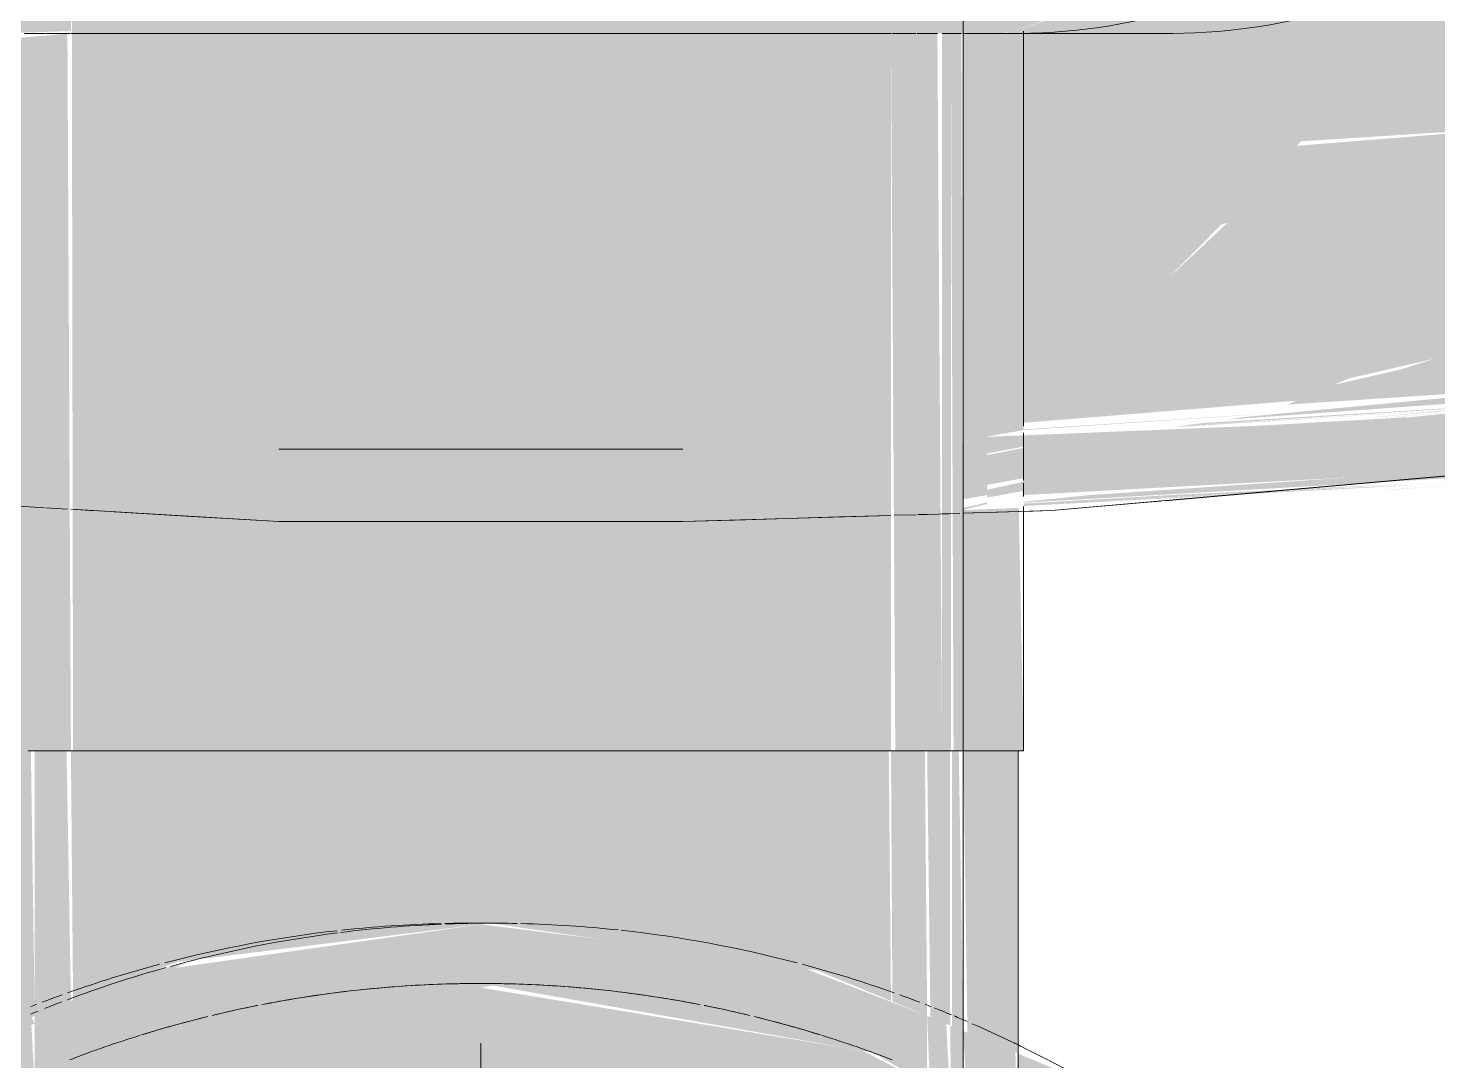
# Model space of a CAD drawing. Header units: millimetres. Extents: x -11450 to 1579, y -1115 to 3078.
# Drawn here: x -3997.5 to -3880.7, y 395.5 to 481.2 of the extents above; entities that cross this region are included whole.
import ezdxf

# ---------------------------------------------------------------- set-up
doc = ezdxf.new("R2010")
doc.units = ezdxf.units.MM
for name, color, linetype, lineweight in [('G-XREF-____-OTLN', 8, 'Continuous', 9), ('M-EQPM-____-OTLN', 50, 'Continuous', 9), ('P-PIPE-____-CNTR', 3, 'Continuous', 9), ('P-PIPE-____-OTLN', 3, 'Continuous', 9)]:
    doc.layers.add(name, color=color, linetype=linetype, lineweight=lineweight)

# ---------------------------------------------------------------- blocks, each defined once
blk = doc.blocks.new('Filter column D940 26_01_26 - ASY SLM 1600 Filter column D940_iam-1452039-Разрез 11')
at = {"layer": 'G-XREF-____-OTLN'}
for p, q in [((-3920, 480.72), (-3920, 482.42)), ((-3997.85, 480.72), (-3997, 480.72)), ((-3997, 480.72), (-3996.37, 480.72)), ((-3996.12, 480.72), (-3994.08, 480.72)), ((-3994, 480.72), (-3988.95, 480.72)), ((-3988.6, 480.72), (-3985.76, 480.72)), ((-3985.64, 480.72), (-3975.51, 480.72)), ((-3975.14, 480.72), (-3949.71, 480.72)), ((-3949.48, 480.72), (-3935.95, 480.72)), ((-3935.95, 480.72), (-3926, 480.72)), ((-3925.92, 480.72), (-3924.29, 480.72)), ((-3923.63, 480.72), (-3923, 480.72)), ((-3923, 480.72), (-3922.58, 480.72)), ((-3921.76, 480.72), (-3921.03, 480.72)), ((-3920, 464.86), (-3920, 480.72)), ((-3919.7, 480.72), (-3918.01, 480.72)), ((-3918, 480.72), (-3916.4, 480.72)), ((-3916.19, 480.72), (-3915, 480.72)), ((-3915, 452.29), (-3915, 480.92)), ((-3915, 480.72), (-3904.96, 480.72)), ((-3904.96, 480.72), (-3903.6, 480.72)), ((-3920, 449.45), (-3920, 464.63)), ((-3915, 451.46), (-3915, 452.24)), ((-3915, 449.65), (-3915, 451.28)), ((-3920, 448.11), (-3920, 448.98)), ((-3915, 448.45), (-3915, 449.45)), ((-3920, 443.34), (-3920, 447.23)), ((-3915, 443.66), (-3915, 447.43)), ((-3976.75, 446.26), (-3976.64, 446.26)), ((-3976.63, 446.26), (-3976.43, 446.26)), ((-3976.63, 446.26), (-3976.43, 446.26)), ((-3976.42, 446.26), (-3969.88, 446.26)), ((-3976.42, 446.26), (-3971.84, 446.26)), ((-3971.84, 446.26), (-3969.88, 446.26)), ((-3969.76, 446.26), (-3969.31, 446.26)), ((-3969.76, 446.26), (-3969.31, 446.26)), ((-3969.18, 446.26), (-3964.3, 446.26)), ((-3969.18, 446.26), (-3964.3, 446.26)), ((-3963.95, 446.26), (-3960.13, 446.26)), ((-3963.95, 446.26), (-3960.13, 446.26)), ((-3960, 446.26), (-3958.01, 446.26)), ((-3960, 446.26), (-3958.01, 446.26)), ((-3957.98, 446.26), (-3950.82, 446.26)), ((-3957.98, 446.26), (-3950.82, 446.26)), ((-3950.69, 446.26), (-3949.44, 446.26)), ((-3950.69, 446.26), (-3949.44, 446.26)), ((-3949.25, 446.26), (-3943.62, 446.26)), ((-3949.25, 446.26), (-3943.62, 446.26)), ((-3943.57, 446.26), (-3943.25, 446.26)), ((-3859.93, 445.8), (-3903.26, 441.99)), ((-3915, 442.46), (-3915, 443.46)), ((-3920, 442.12), (-3920, 442.98)), ((-3903.63, 441.96), (-3904.71, 441.87)), ((-3997, 441.46), (-3998.81, 441.57)), ((-3996.37, 441.42), (-3997, 441.46)), ((-3994.27, 441.3), (-3996.12, 441.41)), ((-3992.42, 441.19), (-3994, 441.28)), ((-3991.83, 441.15), (-3992.42, 441.19)), ((-3990.74, 441.09), (-3991.6, 441.14)), ((-3983.57, 440.66), (-3990.42, 441.07)), ((-3926, 440.77), (-3930.32, 440.64)), ((-3923.91, 440.83), (-3925.73, 440.78)), ((-3922.51, 440.88), (-3923, 440.86)), ((-3921.03, 440.92), (-3921.76, 440.9)), ((-3920, 421.26), (-3920, 441.23)), ((-3918.41, 441), (-3920, 440.95)), ((-3915.4, 441.09), (-3918, 441.01)), ((-3915, 421.26), (-3915, 441.5)), ((-3981.11, 440.52), (-3983.51, 440.66)), ((-3980.19, 440.46), (-3981, 440.51)), ((-3976.75, 440.26), (-3980.09, 440.46)), ((-3976.43, 440.26), (-3976.75, 440.26)), ((-3976.43, 440.26), (-3976.75, 440.26)), ((-3971.84, 440.26), (-3976.42, 440.26)), ((-3969.57, 440.26), (-3976.42, 440.26)), ((-3970.16, 440.26), (-3971.84, 440.26)), ((-3960, 440.26), (-3969.31, 440.26)), ((-3960, 440.26), (-3969.31, 440.26)), ((-3956.06, 440.26), (-3960, 440.26)), ((-3956.06, 440.26), (-3960, 440.26)), ((-3950.69, 440.26), (-3955.7, 440.26)), ((-3950.69, 440.26), (-3955.7, 440.26)), ((-3949.44, 440.26), (-3950.43, 440.26)), ((-3949.44, 440.26), (-3950.43, 440.26)), ((-3948.16, 440.26), (-3949.25, 440.26)), ((-3943.25, 440.26), (-3949.25, 440.26)), ((-3943.25, 440.26), (-3948.16, 440.26)), ((-3939, 440.39), (-3943.25, 440.26)), ((-3930.33, 440.64), (-3938.93, 440.39)), ((-3996.49, 421.26), (-3997.54, 421.26)), ((-3996.49, 421.26), (-3997.54, 421.26)), ((-3997.49, 421.26), (-3997.03, 421.26)), ((-3997.49, 421.26), (-3997.03, 421.26)), ((-3996.96, 421.26), (-3997.4, 421.26)), ((-3996.96, 421.26), (-3997.4, 421.26)), ((-3997.38, 421.26), (-3994.83, 421.26)), ((-3997.38, 421.26), (-3994.83, 421.26)), ((-3996.78, 421.26), (-3995.27, 421.26)), ((-3996.78, 421.26), (-3995.27, 421.26)), ((-3995.22, 421.26), (-3996.7, 421.26)), ((-3995.22, 421.26), (-3996.7, 421.26)), ((-3994.85, 421.26), (-3996.19, 421.26)), ((-3994.85, 421.26), (-3996.19, 421.26)), ((-3994.78, 421.26), (-3991.82, 421.26)), ((-3994.78, 421.26), (-3991.82, 421.26)), ((-3991.81, 421.26), (-3994.74, 421.26)), ((-3991.81, 421.26), (-3994.74, 421.26)), ((-3991.7, 421.26), (-3994.41, 421.26)), ((-3991.7, 421.26), (-3994.41, 421.26)), ((-3993.82, 421.26), (-3991.4, 421.26)), ((-3993.82, 421.26), (-3991.4, 421.26)), ((-3991.51, 421.26), (-3982.5, 421.26)), ((-3991.51, 421.26), (-3982.5, 421.26)), ((-3982.55, 421.26), (-3991.5, 421.26)), ((-3982.55, 421.26), (-3991.5, 421.26)), ((-3982.83, 421.26), (-3991.41, 421.26)), ((-3982.83, 421.26), (-3991.41, 421.26)), ((-3991.14, 421.26), (-3983.09, 421.26)), ((-3991.14, 421.26), (-3983.09, 421.26)), ((-3982.83, 421.26), (-3971.6, 421.26)), ((-3982.83, 421.26), (-3971.6, 421.26)), ((-3971.63, 421.26), (-3982.56, 421.26)), ((-3971.63, 421.26), (-3982.56, 421.26)), ((-3982.3, 421.26), (-3981.13, 421.26)), ((-3982.3, 421.26), (-3960, 421.26)), ((-3981.11, 421.26), (-3982.27, 421.26)), ((-3969.15, 421.26), (-3982.27, 421.26)), ((-3981.13, 421.26), (-3971.65, 421.26)), ((-3971.64, 421.26), (-3981.11, 421.26)), ((-3969.15, 421.26), (-3971.53, 421.26)), ((-3971.53, 421.26), (-3969.15, 421.26)), ((-3969.14, 421.26), (-3971.51, 421.26)), ((-3969.14, 421.26), (-3971.51, 421.26)), ((-3971.49, 421.26), (-3969.13, 421.26)), ((-3971.49, 421.26), (-3969.13, 421.26)), ((-3960, 421.26), (-3969.15, 421.26)), ((-3960, 421.26), (-3969.15, 421.26)), ((-3969.15, 421.26), (-3960, 421.26)), ((-3960, 421.26), (-3969.14, 421.26)), ((-3960, 421.26), (-3969.14, 421.26)), ((-3969.13, 421.26), (-3960, 421.26)), ((-3969.13, 421.26), (-3960, 421.26)), ((-3960, 421.26), (-3950.87, 421.26)), ((-3960, 421.26), (-3950.87, 421.26)), ((-3950.85, 421.26), (-3960, 421.26)), ((-3950.85, 421.26), (-3960, 421.26)), ((-3960, 421.26), (-3950.85, 421.26)), ((-3960, 421.26), (-3949.33, 421.26)), ((-3950.86, 421.26), (-3960, 421.26)), ((-3950.86, 421.26), (-3960, 421.26)), ((-3950.87, 421.26), (-3949.36, 421.26)), ((-3950.87, 421.26), (-3949.36, 421.26)), ((-3949.34, 421.26), (-3950.86, 421.26)), ((-3949.34, 421.26), (-3950.86, 421.26)), ((-3949.33, 421.26), (-3950.85, 421.26)), ((-3949.33, 421.26), (-3950.85, 421.26)), ((-3950.85, 421.26), (-3949.33, 421.26)), ((-3949.15, 421.26), (-3948.51, 421.26)), ((-3949.15, 421.26), (-3948.51, 421.26)), ((-3948.49, 421.26), (-3949.13, 421.26)), ((-3948.49, 421.26), (-3949.13, 421.26)), ((-3948.47, 421.26), (-3949.12, 421.26)), ((-3937.72, 421.26), (-3949.12, 421.26)), ((-3949.11, 421.26), (-3948.47, 421.26)), ((-3949.11, 421.26), (-3937.7, 421.26)), ((-3948.4, 421.26), (-3937.17, 421.26)), ((-3948.4, 421.26), (-3937.17, 421.26)), ((-3939, 421.26), (-3948.37, 421.26)), ((-3937.44, 421.26), (-3948.37, 421.26)), ((-3938.89, 421.26), (-3948.36, 421.26)), ((-3948.35, 421.26), (-3938.87, 421.26)), ((-3937.44, 421.26), (-3939, 421.26)), ((-3937.72, 421.26), (-3938.89, 421.26)), ((-3938.87, 421.26), (-3937.7, 421.26)), ((-3937.5, 421.26), (-3928.49, 421.26)), ((-3937.5, 421.26), (-3928.49, 421.26)), ((-3928.5, 421.26), (-3937.45, 421.26)), ((-3928.5, 421.26), (-3937.45, 421.26)), ((-3928.59, 421.26), (-3937.17, 421.26)), ((-3928.59, 421.26), (-3937.17, 421.26)), ((-3936.91, 421.26), (-3928.86, 421.26)), ((-3936.91, 421.26), (-3928.86, 421.26)), ((-3928.6, 421.26), (-3926.18, 421.26)), ((-3928.6, 421.26), (-3926.18, 421.26)), ((-3925.59, 421.26), (-3928.3, 421.26)), ((-3925.59, 421.26), (-3928.3, 421.26)), ((-3925.26, 421.26), (-3928.19, 421.26)), ((-3925.26, 421.26), (-3928.19, 421.26)), ((-3928.18, 421.26), (-3925.22, 421.26)), ((-3928.18, 421.26), (-3925.22, 421.26)), ((-3925.17, 421.26), (-3922.65, 421.26)), ((-3925.17, 421.26), (-3922.65, 421.26)), ((-3923.63, 421.26), (-3925.15, 421.26)), ((-3923.63, 421.26), (-3925.15, 421.26)), ((-3923.32, 421.26), (-3924.78, 421.26)), ((-3923.32, 421.26), (-3924.78, 421.26)), ((-3924.73, 421.26), (-3923.25, 421.26)), ((-3924.73, 421.26), (-3923.25, 421.26)), ((-3922.46, 421.26), (-3923.51, 421.26)), ((-3922.46, 421.26), (-3923.51, 421.26)), ((-3922.6, 421.26), (-3923.04, 421.26)), ((-3922.6, 421.26), (-3923.04, 421.26)), ((-3922.97, 421.26), (-3922.51, 421.26)), ((-3922.97, 421.26), (-3922.51, 421.26)), ((-3921.66, 421.26), (-3922.35, 421.26)), ((-3921.66, 421.26), (-3922.35, 421.26)), ((-3922.28, 421.26), (-3921.77, 421.26)), ((-3922.28, 421.26), (-3921.77, 421.26)), ((-3922.26, 421.26), (-3921.56, 421.26)), ((-3922.26, 421.26), (-3921.56, 421.26)), ((-3920.54, 421.26), (-3921.92, 421.26)), ((-3920.54, 421.26), (-3921.92, 421.26)), ((-3921.53, 421.26), (-3921.08, 421.26)), ((-3921.53, 421.26), (-3921.08, 421.26)), ((-3920.61, 421.26), (-3919.82, 421.26)), ((-3920.61, 421.26), (-3919.82, 421.26)), ((-3919.55, 421.26), (-3920.29, 421.26)), ((-3919.55, 421.26), (-3920.29, 421.26)), ((-3920, 398.02), (-3920, 421.26)), ((-3919.02, 421.26), (-3919.43, 421.26)), ((-3919.02, 421.26), (-3919.43, 421.26)), ((-3919.18, 421.26), (-3916.99, 421.26)), ((-3919.18, 421.26), (-3916.53, 421.26)), ((-3916.97, 421.26), (-3918.95, 421.26)), ((-3916.97, 421.26), (-3918.95, 421.26)), ((-3918.03, 421.26), (-3918.73, 421.26)), ((-3918.03, 421.26), (-3918.73, 421.26)), ((-3918, 421.26), (-3918.03, 421.26)), ((-3918, 421.26), (-3918.03, 421.26)), ((-3916.99, 421.26), (-3916.53, 421.26)), ((-3916.57, 421.26), (-3916.97, 421.26)), ((-3916.57, 421.26), (-3916.97, 421.26)), ((-3915.45, 421.26), (-3916.56, 421.26)), ((-3915.45, 421.26), (-3916.56, 421.26)), ((-3916.52, 421.26), (-3915.03, 421.26)), ((-3916.52, 421.26), (-3915.03, 421.26)), ((-3915.45, 421.26), (-3915.45, 396.14)), ((-3915.03, 421.26), (-3915, 421.26)), ((-3915.03, 421.26), (-3915, 421.26))]:
    blk.add_line(p, q, dxfattribs=at)
at = {"layer": 'G-XREF-____-OTLN', "flags": 128}
blk.add_lwpolyline([(-3904.71, 441.87), (-3912.69, 441.17), (-3915, 441.1)], dxfattribs=at)
at = {"layer": 'G-XREF-____-OTLN'}
blk.add_ellipse((-3903.6, 487.56), major_axis=(20, 0), ratio=0.34202, start_param=4.712389, end_param=5.463667, dxfattribs=at)
blk = doc.blocks.new('Filter column D940 26_01_26 - Standard-1452046-Разрез 11')
blk.add_blockref('Filter column D940 26_01_26 - ASY SLM 1600 Filter column D940_iam-1452039-Разрез 11', (0, 0))
blk = doc.blocks.new('Сводобный фланец BR00 и Бурт под фланец ST10 _ болты - d 20-225 мм-V10-Разрез 11')
at = {"layer": 'P-PIPE-____-OTLN'}
h = blk.add_hatch(color=8, dxfattribs=at)
h.paths.add_polyline_path([(-3923, 373.87), (-3921.05, 376.14), (-3921.48, 386.35), (-3923, 387.87), (-3922.77, 385.93), (-3921.48, 382.98), (-3921.23, 382.05), (-3921.56, 378.47), (-3922.19, 376.82), (-3923, 375.1)])
h.paths.add_polyline_path([(-3997, 398.63), (-3984.37, 403.65), (-3988.67, 402.71), (-3997, 399.27)])
blk.add_hatch(color=8, dxfattribs=at).paths.add_polyline_path([(-3998.9, 397.84), (-3997, 398.63), (-3997.27, 399.16), (-3998.91, 398.48), (-3998.9, 397.87)])
for start, end in [(91.46, 96.202), (89.556, 91.2767), (96.4001, 104.7372), (105, 109.5725), (109.8576, 110.8715), (111.1474, 111.4384)]:
    blk.add_arc((-3960.77, 306.96), 100, start, end, dxfattribs=at)
blk = doc.blocks.new('Filter column D940 26_01_26 - ASY SLM 1600 Filter column D940_iam-V168-Разрез 11')
at = {"layer": 'G-XREF-____-OTLN'}
h = blk.add_hatch(color=9, dxfattribs=at)
h.paths.add_polyline_path([(-3921.76, 421.26), (-3921.03, 421.26), (-3921.03, 480.72), (-3921.76, 480.72), (-3921.76, 434.53)])
h.paths.add_polyline_path([(-3920, 441.23), (-3918, 441.72), (-3918.01, 441.86), (-3920, 441.38), (-3920, 441.23)])
h.paths.add_polyline_path([(-3920, 442.12), (-3918, 442.46), (-3918, 443.3), (-3918, 443.51), (-3918, 447.32), (-3915, 447.84), (-3915, 453.47), (-3920, 453.47), (-3920, 442.46)])
h.paths.add_polyline_path([(-3921.03, 528.6), (-3921.03, 537.34), (-3937.5, 537.88), (-3937.5, 557.73), (-3921.03, 556.35), (-3921.04, 559.32), (-3937.5, 560.85), (-3937.5, 571.26), (-3960, 571.26), (-3960, 528.6), (-3921.61, 528.6)])
for color, points in [(9, [(-3926, 480.72), (-3916.2, 480.79), (-3896.4, 487.86), (-3896.4, 517.96), (-3916.4, 506.5), (-3916.4, 528.6), (-4016.4, 528.32), (-4016.4, 482.53), (-4000.88, 480.72), (-3994, 480.93), (-3994, 526), (-3926, 526), (-3926, 484.49)]), (254, [(-3918, 421.26), (-3915, 421.26), (-3915.4, 441.39), (-3918, 441.29), (-3918, 440.26)]), (256, [(-3998.91, 398.48), (-3997, 399.27), (-3997.32, 421.26), (-3999.05, 421.26), (-3998.92, 400.31)]), (256, [(-3926, 400.51), (-3926.18, 421.26), (-3994, 421.26), (-3993.82, 400.58), (-3985.12, 403.75), (-3959.23, 406.96), (-3932.06, 403.02), (-3926.18, 400.58)]), (256, [(-3921.09, 398.48), (-3921.11, 421.26), (-3923, 421.26), (-3922.73, 399.16), (-3921.11, 398.48)]), (253, [(-3920, 398.02), (-3920.38, 421.26), (-3920.95, 421.26), (-3920.95, 398.42), (-3920.46, 398.21)]), (256, [(-3915.53, 396.17), (-3915.52, 421.26), (-3920, 421.26), (-3919.66, 397.88), (-3915.6, 396.2)])]:
    blk.add_hatch(color=color, dxfattribs=at).paths.add_polyline_path(points)
h = blk.add_hatch(color=9, dxfattribs=at)
h.paths.add_polyline_path([(-3902.47, 448.1), (-3880.42, 449.45), (-3889.95, 448.89), (-3901.61, 448.23)])
h.paths.add_polyline_path([(-3898.31, 448.7), (-3878.28, 450.14), (-3877.33, 450.77), (-3896.81, 448.92), (-3898.11, 448.73)])
h.paths.add_polyline_path([(-3893.1, 449.96), (-3862.23, 452), (-3843.53, 454.26), (-3841.49, 456.94), (-3833.32, 459.04), (-3833.32, 459.65), (-3839.18, 459.97), (-3838.24, 461.2), (-3843.47, 460.69), (-3844.11, 459.79), (-3870.76, 455.18), (-3866.54, 458.35), (-3883.71, 452.88), (-3889.95, 451.44), (-3893.05, 449.98)])
h.paths.add_polyline_path([(-3875.15, 450.35), (-3868.13, 450.89), (-3868.97, 451.02), (-3872.42, 450.64)])
h.paths.add_polyline_path([(-3860.33, 451.42), (-3833.32, 454.17), (-3833.32, 455.15), (-3858.07, 451.74)])
h.paths.add_polyline_path([(-3910.56, 459.41), (-3903.19, 460.26), (-3898.11, 465.39), (-3906.98, 462.78), (-3910.4, 459.57)])
h.paths.add_polyline_path([(-3827.16, 460.46), (-3808.75, 460.69), (-3806.13, 461.28), (-3785.44, 467.68), (-3759.19, 475.96), (-3797.12, 470.37), (-3826.47, 460.69)])
h.paths.add_polyline_path([(-3788.71, 460.46), (-3786.92, 460.69), (-3788.79, 460.46)])
h.paths.add_polyline_path([(-3785.8, 461.4), (-3726.96, 471.98), (-3691.72, 480.72), (-3706.52, 480.62), (-3715.95, 475.19), (-3755.99, 470.19), (-3756.12, 469.89), (-3760.54, 468.92), (-3773.31, 464.13), (-3780.34, 463.04), (-3785.44, 461.51)])
h.paths.add_polyline_path([(-3866.17, 464.53), (-3863.8, 464.75), (-3862.93, 467.76), (-3870.72, 473.16), (-3892.34, 471.42), (-3897.56, 465.56), (-3865.19, 467.62), (-3865.88, 465.45)])
h.paths.add_polyline_path([(-3863.28, 473.64), (-3859.97, 474.33), (-3850.62, 495.16), (-3860.58, 497.02), (-3883.56, 487.53), (-3878.14, 483.82), (-3854.5, 493.56), (-3862.93, 474.46)])
h.paths.add_polyline_path([(-3756.68, 476.3), (-3751.26, 476.95), (-3746.99, 482.99), (-3712.5, 489.57), (-3704.28, 493.94), (-3693.65, 498.83), (-3748.09, 488.79), (-3750.38, 485.46), (-3753.95, 488.05), (-3776.78, 485.19), (-3785.44, 478.1), (-3752.57, 482.28), (-3756.44, 476.66)])
h.paths.add_polyline_path([(-3819.09, 492.88), (-3819.3, 495.16), (-3819.82, 498.63), (-3844.51, 500.38), (-3850.62, 495.16), (-3819.82, 492.94)])
h.paths.add_polyline_path([(-3817.73, 483.15), (-3817.49, 483.2), (-3817.74, 483.2)])
h.paths.add_polyline_path([(-3819.82, 498.63), (-3818.93, 499.04), (-3818.28, 522.78), (-3819.23, 521.97), (-3819.76, 500.85)])
h.paths.add_polyline_path([(-3701.05, 504.11), (-3660.56, 516.73), (-3675.56, 506.01), (-3652.49, 515.71), (-3642.58, 522.78), (-3635.66, 522.78), (-3622.9, 528.32), (-3644.34, 528.32), (-3698.28, 511.1), (-3699.66, 507.61)])
h.paths.add_polyline_path([(-3819.07, 528.32), (-3884.72, 528.32), (-3883.6, 527.4), (-3883.6, 522.78), (-3825.56, 522.78), (-3819.09, 528.3)])
h.paths.add_polyline_path([(-3819.21, 522.46), (-3818.26, 522.78), (-3693.65, 522.78), (-3692.46, 528.32), (-3819.07, 528.32), (-3819.21, 522.78)])
h = blk.add_hatch(color=9, dxfattribs=at)
h.paths.add_polyline_path([(-3887.5, 448.76), (-3879.86, 449.45), (-3880.42, 449.45), (-3887.1, 448.8)])
h.paths.add_polyline_path([(-3901.61, 448.23), (-3879.44, 449.62), (-3880.46, 449.62), (-3900.1, 448.44)])
h.paths.add_polyline_path([(-3885.05, 448.87), (-3875.29, 449.65), (-3884.02, 448.97)])
h.paths.add_polyline_path([(-3790.77, 460.46), (-3787.63, 460.85), (-3742.75, 468.92), (-3775.43, 463.24), (-3791.12, 460.46)])
h.paths.add_polyline_path([(-3704.27, 480.72), (-3704.48, 480.99), (-3704.88, 481.32), (-3705.72, 480.72), (-3704.28, 480.72)])
h.paths.add_polyline_path([(-3713.08, 489.24), (-3703.58, 490.99), (-3699.66, 493.2), (-3686.42, 498.76), (-3682.83, 500.82), (-3691.89, 499.15), (-3708.24, 491.97), (-3712.86, 489.36)])
h.paths.add_polyline_path([(-3682.12, 500.57), (-3660.56, 509.95), (-3652.49, 515.71), (-3675.56, 506.01), (-3682.83, 500.82)])
h.paths.add_polyline_path([(-3635.66, 522.78), (-3629.27, 522.78), (-3616.99, 528.32), (-3622.9, 527.99), (-3624.68, 527.4), (-3630.63, 524.9)])
h.paths.add_polyline_path([(-3883.6, 522.78), (-3883.6, 527.4), (-3884.72, 528.32), (-3888.45, 528.32), (-3886.74, 522.78), (-3885.64, 522.78)])
h = blk.add_hatch(color=9, dxfattribs=at)
h.paths.add_polyline_path([(-3991.02, 224.13), (-3990.21, 224.13), (-3986.65, 225.48), (-3985.12, 226.7), (-3984.24, 227.57), (-3982.71, 230.94), (-3982.46, 231.88), (-3982.75, 235.32), (-3983.07, 236.49), (-3984.91, 239.2), (-3986.73, 240.67), (-3988.67, 241.56), (-3991.25, 241.91), (-3994, 240.96), (-3994, 225.14), (-3992.49, 224.52), (-3991.22, 224.18)])
h.paths.add_polyline_path([(-3928.98, 224.13), (-3926, 225.14), (-3926, 240.96), (-3927.51, 241.58), (-3929.79, 241.97), (-3933.27, 240.67), (-3935.09, 239.2), (-3935.76, 238.53), (-3937.29, 235.16), (-3937.54, 234.22), (-3937.25, 230.78), (-3936.93, 229.61), (-3934.88, 226.7), (-3933.35, 225.48), (-3931.33, 224.54), (-3929.79, 224.13)])
h.paths.add_polyline_path([(-3949.71, 421.26), (-3926, 421.26), (-3926, 526), (-3994, 526), (-3993.82, 421.26), (-3949.73, 421.26)])
h = blk.add_hatch(color=9, dxfattribs=at)
h.paths.add_polyline_path([(-3918.66, 453.47), (-3915, 453.47), (-3915, 480.92), (-3902.25, 482.72), (-3897.3, 487.25), (-3916.4, 480.72), (-3920, 480.72), (-3920, 453.47)])
h.paths.add_polyline_path([(-3688.43, 481.32), (-3679.41, 483.67), (-3681.84, 483.88), (-3683.61, 483.19)])
h.paths.add_polyline_path([(-3704.86, 481.33), (-3693.23, 485.83), (-3696.6, 486.36), (-3705.59, 486.73), (-3701.31, 491.41), (-3704.28, 490.59), (-3708.21, 488.24), (-3705.94, 482.26), (-3704.88, 481.34)])
h.paths.add_polyline_path([(-3661.5, 482.77), (-3660.9, 482.91), (-3660.91, 486.36), (-3661.5, 486.36), (-3661.5, 483.88)])
h.paths.add_polyline_path([(-3916.4, 506.42), (-3896.4, 517.96), (-3896.62, 522.78), (-3916.4, 522.78), (-3916.4, 506.5)])
h = blk.add_hatch(color=9, dxfattribs=at)
h.paths.add_polyline_path([(-3915, 442.38), (-3915, 442.46), (-3915.42, 442.35)])
h.paths.add_polyline_path([(-3854.03, 446.33), (-3833.32, 449.21), (-3833.32, 449.27), (-3846.51, 447.42)])
h.paths.add_polyline_path([(-3871.18, 450.36), (-3854.06, 452.36), (-3865.88, 451.05), (-3869.55, 450.57)])
h.paths.add_polyline_path([(-3706.34, 480.72), (-3705.03, 481.47), (-3706.52, 482.88), (-3708.21, 488.38), (-3704.28, 490.86), (-3713.88, 488.79), (-3714.64, 488.36), (-3712.5, 482.4), (-3710.56, 480.72), (-3706.52, 480.72)])
h.paths.add_polyline_path([(-3915, 480.72), (-3903.6, 480.72), (-3889.46, 482.72), (-3883.6, 487.56), (-3883.6, 522.78), (-3896.4, 522.78), (-3896.66, 487.34), (-3902.25, 482.72), (-3915, 480.92)])
h.paths.add_polyline_path([(-3689.99, 480.72), (-3689.71, 480.72), (-3688.43, 481.32)])
h.paths.add_polyline_path([(-3686.42, 498.76), (-3682.12, 500.57), (-3682.83, 500.82)])
h.paths.add_polyline_path([(-3691.89, 499.15), (-3682.83, 500.82), (-3675.56, 506.01), (-3691.72, 499.23)])
h.paths.add_polyline_path([(-3661.66, 509.17), (-3629.27, 522.78), (-3635.66, 522.78), (-3652.49, 515.71), (-3660.56, 509.95)])
h = blk.add_hatch(color=9, dxfattribs=at)
h.paths.add_polyline_path([(-3884.84, 442.87), (-3878.38, 443.51), (-3884.1, 442.94)])
h.paths.add_polyline_path([(-3860.68, 445.36), (-3851.03, 446.69), (-3859.2, 445.58)])
h.paths.add_polyline_path([(-3915, 447.84), (-3895.37, 449.17), (-3896.89, 449.09), (-3915, 447.9)])
h.paths.add_polyline_path([(-3756.68, 476.3), (-3808.62, 460.46), (-3796.92, 460.69), (-3771.94, 464.64), (-3757.82, 469.52), (-3755.99, 470.19), (-3755.91, 470.37), (-3715.95, 475.19), (-3706.97, 480.72), (-3710.88, 480.99), (-3713.1, 483.46), (-3714.64, 488.36), (-3713.08, 489.24), (-3746.99, 482.99), (-3751.26, 476.95), (-3755.91, 476.4)])
h.paths.add_polyline_path([(-3915, 448.45), (-3892.41, 450.28), (-3888, 452.14), (-3880.99, 453.75), (-3866.54, 458.01), (-3870.55, 455.18), (-3843.92, 460.06), (-3843.45, 460.71), (-3838.3, 461.12), (-3838.87, 459.72), (-3833.32, 459.97), (-3832.94, 460.46), (-3826.47, 460.69), (-3794.75, 471.06), (-3756.44, 476.66), (-3752.57, 482.28), (-3785.44, 478.1), (-3776.78, 485.19), (-3753.95, 488.05), (-3750.38, 485.46), (-3748.09, 488.79), (-3691.05, 499.51), (-3675.56, 506.01), (-3660.56, 517.04), (-3701.05, 504.11), (-3698.28, 511.1), (-3661.7, 522.78), (-3883.6, 522.78), (-3883.68, 487.5), (-3890.08, 482.63), (-3904.96, 480.72), (-3915, 480.72), (-3915, 452.37), (-3915, 452), (-3915, 449.59), (-3915, 449.45), (-3915, 448.8)])
h.paths.add_polyline_path([(-3879.27, 449.68), (-3869.55, 450.57), (-3833.32, 455.49), (-3833.32, 458.79), (-3841.49, 456.94), (-3843.92, 454.21), (-3872.31, 451.15), (-3877.52, 450.64), (-3878.89, 449.83)])
h.paths.add_polyline_path([(-3897.56, 465.56), (-3892.01, 471.79), (-3870.72, 473.16), (-3862.93, 467.76), (-3863.8, 464.75), (-3866.17, 464.53), (-3865.58, 467.59), (-3888.15, 466.16)])
h.paths.add_polyline_path([(-3910.56, 459.41), (-3906.98, 462.78), (-3898.11, 465.03), (-3903.19, 460.26), (-3910.4, 459.43)])
h.paths.add_polyline_path([(-3797.52, 460.46), (-3789.83, 460.69), (-3785.44, 461.51), (-3780.48, 463.04), (-3796.01, 460.69)])
h.paths.add_polyline_path([(-3863.28, 473.64), (-3854.5, 493.56), (-3878.14, 483.82), (-3883.13, 487.71), (-3860.58, 497.02), (-3850.62, 495.16), (-3859.97, 474.33), (-3862.93, 473.72)])
h.paths.add_polyline_path([(-3667.91, 480.72), (-3665.92, 481.56), (-3665.92, 481.71), (-3661.5, 482.77), (-3661.5, 486.36), (-3663.4, 486.36), (-3675.48, 483.05), (-3679.02, 483.61), (-3689.64, 480.72), (-3669.17, 480.72)])
h.paths.add_polyline_path([(-3819.09, 492.88), (-3850.62, 495.16), (-3844.51, 500.38), (-3819.82, 498.63), (-3819.07, 493.67)])
h.paths.add_polyline_path([(-3819.82, 498.63), (-3819.07, 522.11), (-3818.28, 522.78), (-3819.09, 498.67)])
h.paths.add_polyline_path([(-3652.49, 515.71), (-3636.02, 522.78), (-3642.58, 522.78), (-3647.13, 519.54)])
h = blk.add_hatch(color=9, dxfattribs=at)
h.paths.add_polyline_path([(-3994, 225.14), (-3994, 240.96), (-3996.43, 239.09), (-3997, 238.51), (-3996.65, 227.23), (-3994.8, 225.6)])
h.paths.add_polyline_path([(-3995.45, 421.26), (-3994, 421.26), (-3994.29, 480.72), (-3998.24, 480.38), (-3998.15, 421.26), (-3995.66, 421.26)])
h.paths.add_polyline_path([(-4000, 421.26), (-3998.97, 421.26), (-3999.19, 475.9), (-4000, 476.02), (-4000, 440.26)])
h = blk.add_hatch(color=9, dxfattribs=at)
h.paths.add_polyline_path([(-3926, 225.14), (-3923.88, 226.7), (-3923, 227.59), (-3923.37, 238.89), (-3926, 240.96), (-3926, 225.91)])
h.paths.add_polyline_path([(-3924.55, 421.26), (-3921.76, 421.26), (-3922.15, 480.72), (-3926, 480.72), (-3925.64, 421.26), (-3925.29, 421.26)])
h.paths.add_polyline_path([(-3920, 421.26), (-3920.16, 480.72), (-3921.03, 480.72), (-3920.81, 421.26), (-3920.38, 421.26)])
h = blk.add_hatch(color=9, dxfattribs=at)
h.paths.add_polyline_path([(-3915, 441.6), (-3882.65, 443.41), (-3902.72, 442.46), (-3915, 441.75)])
h.paths.add_polyline_path([(-3887.26, 442.76), (-3878.51, 443.51), (-3886.86, 442.8)])
h.paths.add_polyline_path([(-3884.75, 442.87), (-3875.29, 443.62), (-3884.1, 442.94)])
h.paths.add_polyline_path([(-3871.03, 444.35), (-3854.03, 446.33), (-3865.7, 445.05), (-3868.85, 444.64)])
h.paths.add_polyline_path([(-3755.24, 460.46), (-3754.73, 460.46), (-3743.31, 462.59)])
h.paths.add_polyline_path([(-3756.72, 460.46), (-3755.4, 460.46), (-3756.68, 460.47)])
h.paths.add_polyline_path([(-3667.91, 480.72), (-3666.41, 481.05), (-3666.41, 481.15)])
h = blk.add_hatch(color=254, dxfattribs=at)
h.paths.add_polyline_path([(-3915, 441.55), (-3881.15, 443.36), (-3888.68, 443.03), (-3915, 441.6)])
h.paths.add_polyline_path([(-3915, 441.83), (-3871.03, 444.35), (-3833.32, 449.53), (-3833.32, 453.84), (-3882.81, 448.93), (-3895.64, 448.2), (-3915, 447.41), (-3915, 446.38), (-3915, 446), (-3915, 443.58), (-3915, 443.46), (-3914.98, 442.46), (-3887.68, 443.94), (-3909.47, 442.46), (-3915, 441.9)])
h.paths.add_polyline_path([(-3878.3, 443.32), (-3860, 445.01), (-3876.41, 443.51)])
h.paths.add_polyline_path([(-3860.04, 445.43), (-3833.32, 448.13), (-3833.32, 449.1), (-3859.83, 445.46)])
h.paths.add_polyline_path([(-3759.83, 460.46), (-3755.91, 460.6), (-3725.78, 466.1), (-3681.59, 476.8), (-3669.19, 480.72), (-3690.53, 480.51), (-3743.31, 468.41), (-3788.09, 460.46), (-3760.54, 460.46)])
h.paths.add_polyline_path([(-3755.4, 460.46), (-3755.24, 460.46), (-3743.31, 462.7)])
h.paths.add_polyline_path([(-3754.73, 460.46), (-3754.3, 460.46), (-3743.31, 462.54)])
h = blk.add_hatch(color=9, dxfattribs=at)
h.paths.add_polyline_path([(-3920, 421.26), (-3918, 421.26), (-3918.01, 441.29), (-3920, 441.21), (-3920, 440.26)])
h.paths.add_polyline_path([(-3918, 442.26), (-3915, 442.8), (-3915, 443.57), (-3918, 442.9), (-3918, 442.46)])
h.paths.add_polyline_path([(-3918, 443.31), (-3915, 443.86), (-3915, 446.37), (-3918, 445.78), (-3918, 443.47)])
h.paths.add_polyline_path([(-3918, 445.91), (-3915, 446.48), (-3915, 447.41), (-3918, 447.29), (-3918, 446)])
h = blk.add_hatch(color=256, dxfattribs=at)
h.paths.add_polyline_path([(-3997, 375.41), (-3997.23, 385.93), (-3998.24, 383.78), (-3997.86, 376.9), (-3997.05, 375.5)])
h.paths.add_polyline_path([(-3997, 399.27), (-3994, 400.51), (-3994.36, 421.26), (-3997, 421.26), (-3997, 399.72)])
h = blk.add_hatch(color=256, dxfattribs=at)
h.paths.add_polyline_path([(-3923, 375.41), (-3921.76, 377.72), (-3922.13, 384.83), (-3923, 386.33), (-3923, 375.48)])
h.paths.add_polyline_path([(-3923, 399.27), (-3923.19, 421.26), (-3926, 421.26), (-3925.88, 400.46), (-3923.01, 399.27)])
for p, q in [((-3920, 140), (-3920, 523.82)), ((-3997, 480.72), (-3997.85, 480.72)), ((-3996.16, 480.72), (-3997, 480.72)), ((-3994.08, 480.72), (-3996.12, 480.72)), ((-3926, 480.72), (-3994, 480.72)), ((-3923.91, 480.72), (-3925.92, 480.72)), ((-3923, 480.72), (-3923.84, 480.72)), ((-3922.15, 480.72), (-3923, 480.72)), ((-3920.16, 480.72), (-3921.76, 480.72)), ((-3916.4, 480.72), (-3920, 480.72)), ((-3915, 448.17), (-3915, 480.92)), ((-3915, 443.66), (-3915, 447.63)), ((-3976.75, 446.26), (-3960, 446.26)), ((-3960, 446.26), (-3943.25, 446.26)), ((-3915, 442.33), (-3915, 443.46)), ((-3997, 441.46), (-3999.7, 441.62)), ((-3996.23, 441.42), (-3997, 441.46)), ((-3994.27, 441.3), (-3996.12, 441.41)), ((-3976.75, 440.26), (-3994, 441.28)), ((-3926, 440.77), (-3943.25, 440.26)), ((-3923.91, 440.83), (-3925.73, 440.78)), ((-3923, 440.86), (-3923.77, 440.84)), ((-3920.3, 440.94), (-3923, 440.86)), ((-3915, 421.26), (-3915, 441.47)), ((-3976.43, 440.26), (-3976.75, 440.26)), ((-3960, 440.26), (-3976.75, 440.26)), ((-3960, 440.26), (-3976.42, 440.26)), ((-3943.25, 440.26), (-3960, 440.26)), ((-3943.25, 440.26), (-3960, 440.26)), ((-3996.49, 421.26), (-3997.54, 421.26)), ((-3996.37, 421.26), (-3997.54, 421.26)), ((-3997.49, 421.26), (-3997.03, 421.26)), ((-3997.49, 421.26), (-3996.9, 421.26)), ((-3996.96, 421.26), (-3997.4, 421.26)), ((-3996.82, 421.26), (-3997.4, 421.26)), ((-3997.38, 421.26), (-3994.83, 421.26)), ((-3997.38, 421.26), (-3994.83, 421.26)), ((-3996.78, 421.26), (-3995.27, 421.26)), ((-3996.78, 421.26), (-3995.27, 421.26)), ((-3995.22, 421.26), (-3996.7, 421.26)), ((-3995.22, 421.26), (-3996.7, 421.26)), ((-3994.85, 421.26), (-3996.19, 421.26)), ((-3994.85, 421.26), (-3996.19, 421.26)), ((-3994.94, 421.26), (-3960, 421.26)), ((-3982.55, 421.26), (-3994.9, 421.26)), ((-3994.78, 421.26), (-3991.82, 421.26)), ((-3991.81, 421.26), (-3994.74, 421.26)), ((-3991.7, 421.26), (-3994.56, 421.26)), ((-3991.7, 421.26), (-3994.41, 421.26)), ((-3993.82, 421.26), (-3991.4, 421.26)), ((-3993.82, 421.26), (-3991.4, 421.26)), ((-3991.51, 421.26), (-3982.5, 421.26)), ((-3982.55, 421.26), (-3991.5, 421.26)), ((-3982.83, 421.26), (-3991.41, 421.26)), ((-3982.83, 421.26), (-3991.41, 421.26)), ((-3991.14, 421.26), (-3983.09, 421.26)), ((-3991.14, 421.26), (-3983.09, 421.26)), ((-3982.83, 421.26), (-3960, 421.26)), ((-3982.83, 421.26), (-3960, 421.26)), ((-3960, 421.26), (-3982.56, 421.26)), ((-3960, 421.26), (-3982.56, 421.26)), ((-3982.3, 421.26), (-3960, 421.26)), ((-3960, 421.26), (-3982.27, 421.26)), ((-3960, 421.26), (-3982.27, 421.26)), ((-3949.33, 421.26), (-3960, 421.26)), ((-3937.72, 421.26), (-3960, 421.26)), ((-3960, 421.26), (-3937.17, 421.26)), ((-3960, 421.26), (-3937.17, 421.26)), ((-3937.44, 421.26), (-3960, 421.26)), ((-3937.44, 421.26), (-3960, 421.26)), ((-3960, 421.26), (-3949.33, 421.26)), ((-3960, 421.26), (-3925.06, 421.26)), ((-3937.72, 421.26), (-3949.12, 421.26)), ((-3949.11, 421.26), (-3937.7, 421.26)), ((-3937.5, 421.26), (-3928.49, 421.26)), ((-3928.5, 421.26), (-3937.45, 421.26)), ((-3925.1, 421.26), (-3937.45, 421.26)), ((-3928.59, 421.26), (-3937.17, 421.26)), ((-3928.59, 421.26), (-3937.17, 421.26)), ((-3936.91, 421.26), (-3928.86, 421.26)), ((-3936.91, 421.26), (-3928.86, 421.26)), ((-3928.6, 421.26), (-3926.18, 421.26)), ((-3928.6, 421.26), (-3926.18, 421.26)), ((-3925.59, 421.26), (-3928.3, 421.26)), ((-3925.44, 421.26), (-3928.3, 421.26)), ((-3925.26, 421.26), (-3928.19, 421.26)), ((-3928.18, 421.26), (-3925.22, 421.26)), ((-3925.17, 421.26), (-3922.65, 421.26)), ((-3925.17, 421.26), (-3922.65, 421.26)), ((-3923.63, 421.26), (-3925.15, 421.26)), ((-3922.46, 421.26), (-3925.15, 421.26)), ((-3923.32, 421.26), (-3924.78, 421.26)), ((-3923.32, 421.26), (-3924.78, 421.26)), ((-3924.73, 421.26), (-3923.25, 421.26)), ((-3924.73, 421.26), (-3923.25, 421.26)), ((-3922.46, 421.26), (-3923.51, 421.26)), ((-3922.6, 421.26), (-3923.18, 421.26)), ((-3923.1, 421.26), (-3922.51, 421.26)), ((-3922.6, 421.26), (-3923.04, 421.26)), ((-3922.97, 421.26), (-3922.51, 421.26)), ((-3922.45, 421.26), (-3921.77, 421.26)), ((-3922.45, 421.26), (-3921.77, 421.26)), ((-3921.66, 421.26), (-3922.35, 421.26)), ((-3921.66, 421.26), (-3922.35, 421.26)), ((-3922.26, 421.26), (-3921.56, 421.26)), ((-3922.26, 421.26), (-3919.82, 421.26)), ((-3920.54, 421.26), (-3921.92, 421.26)), ((-3920.54, 421.26), (-3921.92, 421.26)), ((-3921.53, 421.26), (-3921.08, 421.26)), ((-3921.53, 421.26), (-3921.08, 421.26)), ((-3919.55, 421.26), (-3920.68, 421.26)), ((-3920.61, 421.26), (-3919.82, 421.26)), ((-3919.55, 421.26), (-3920.29, 421.26)), ((-3919.02, 421.26), (-3919.66, 421.26)), ((-3919.02, 421.26), (-3919.57, 421.26)), ((-3919.18, 421.26), (-3916.53, 421.26)), ((-3919.18, 421.26), (-3915, 421.26)), ((-3916.57, 421.26), (-3918.95, 421.26)), ((-3915.45, 421.26), (-3918.95, 421.26)), ((-3918, 421.26), (-3918.73, 421.26)), ((-3918, 421.26), (-3918.73, 421.26)), ((-3915.45, 421.26), (-3916.56, 421.26)), ((-3916.52, 421.26), (-3915.03, 421.26)), ((-3915.03, 421.26), (-3915, 421.26))]:
    blk.add_line(p, q, dxfattribs=at)
at = {"layer": 'G-XREF-____-OTLN', "flags": 128}
for points in [[(-3545.63, 522.78), (-3634.36, 490.39), (-3725.58, 465.88), (-3818.6, 449.43), (-3912.69, 441.17), (-3920, 440.95)], [(-3915.45, 306.96), (-3915.45, 311.07), (-3915.45, 323.1), (-3915.45, 342.19), (-3915.45, 366.96), (-3915.45, 395.63), (-3915.45, 421.26)]]:
    blk.add_lwpolyline(points, dxfattribs=at)
at = {"layer": 'G-XREF-____-OTLN'}
for start, end in [(90, 101.0332), (94.7956, 99.8252), (91.3025, 94.7956), (90, 91.3025), (78.9668, 90), (88.6975, 90), (85.4054, 88.6975), (80.1748, 85.4054), (101.2303, 103.5687), (101.4967, 103.5687), (101.2303, 101.4967), (99.8252, 101.0332), (78.9668, 80.1748), (76.4313, 78.7697), (78.5033, 78.7697), (76.4313, 78.5033), (103.7976, 107.2409), (103.7976, 105.3799), (72.7591, 76.2024), (74.6201, 76.2024), (107.3069, 111.0317), (107.3069, 111.0317), (105.3799, 107.2409), (72.7591, 74.6201), (68.9683, 72.6931), (68.9683, 72.6931)]:
    blk.add_arc((-3960, 306.96), 95, start, end, dxfattribs=at)
blk.add_ellipse((-3916.4, 487.56), major_axis=(-20, 0), ratio=0.34202, start_param=1.570796, end_param=3.141593, dxfattribs=at)
blk = doc.blocks.new('Filter column D940 26_01_26 - Standard-V169-Разрез 11')
blk.add_blockref('Filter column D940 26_01_26 - ASY SLM 1600 Filter column D940_iam-V168-Разрез 11', (0, 0))
blk = doc.blocks.new('Сводобный фланец BR00 и Бурт под фланец ST10 _ болты - d 20-225 мм-V171-Разрез 11')
at = {"layer": 'P-PIPE-____-OTLN'}
h = blk.add_hatch(color=8, dxfattribs=at)
h.paths.add_polyline_path([(-3921.11, 355.23), (-3921.21, 375.86), (-3922.26, 374.61), (-3923, 373.87), (-3922.69, 356.44), (-3921.22, 355.31), (-3921.21, 355.3)])
h.paths.add_polyline_path([(-3997, 393.63), (-3991.65, 396.38), (-3958.98, 401.78), (-3927.51, 396.23), (-3923, 393.63), (-3923, 399.27), (-3934.35, 403.68), (-3960, 406.86), (-3986.08, 403.15), (-3997, 398.63), (-3997, 396.23)])
h.paths.add_polyline_path([(-3998.88, 355.23), (-3997, 357.06), (-3997, 375.41), (-3998.44, 378.47), (-3998.77, 379.7), (-3998.77, 382.05), (-3997.67, 385.16), (-3997, 386.36), (-3997.23, 393.5), (-3998.91, 392.53), (-3998.93, 359.88)])
h.paths.add_polyline_path([(-3960, 378.46), (-3952.64, 382.92), (-3953.03, 391.44), (-3960, 395.46), (-3967.36, 391.21), (-3967.36, 382.71), (-3961.2, 379.15)])
h.paths.add_polyline_path([(-3921.08, 385.65), (-3921.32, 392.66), (-3923, 393.63), (-3922.77, 387.64), (-3921.11, 385.7)])
h = blk.add_hatch(color=253, dxfattribs=at)
h.paths.add_polyline_path([(-3923, 356.67), (-3923.29, 373.64), (-3926, 372.33), (-3928.82, 371.95), (-3931.23, 372.33), (-3933.29, 373.26), (-3934.89, 374.52), (-3936, 375.8), (-3937.25, 378.61), (-3937.54, 379.83), (-3937.25, 383.14), (-3936.17, 385.63), (-3934.89, 387.22), (-3933.76, 388.21), (-3931.53, 389.33), (-3928.35, 389.79), (-3926, 389.41), (-3923.83, 388.41), (-3923, 388.07), (-3923, 393.63), (-3928.35, 396.38), (-3961.02, 401.78), (-3992.49, 396.23), (-3997, 393.63), (-3996.99, 386.35), (-3994, 388.78), (-3992.49, 389.4), (-3989.88, 389.79), (-3988.47, 389.74), (-3985.11, 388.44), (-3984.37, 388.01), (-3982.71, 386.35), (-3981.16, 382.92), (-3980.93, 382.05), (-3981.33, 378.2), (-3981.53, 377.43), (-3983.4, 374.7), (-3985.11, 373.3), (-3987.79, 372.18), (-3989.41, 371.95), (-3992.53, 372.35), (-3994.6, 373.31), (-3996.39, 374.8), (-3997, 375.1), (-3996.75, 356.87), (-3991.25, 361.09), (-3975.39, 367.43), (-3959.34, 369.37), (-3943.07, 367.02), (-3927.51, 360.13), (-3923.25, 356.87)])
h.paths.add_polyline_path([(-3960, 378.46), (-3967.36, 382.71), (-3966.97, 391.44), (-3960, 395.46), (-3952.64, 391.21), (-3952.78, 382.63), (-3958.8, 379.15)])
h = blk.add_hatch(color=8, dxfattribs=at)
h.paths.add_polyline_path([(-3921.09, 392.53), (-3921.42, 398.61), (-3923, 399.27), (-3922.77, 393.5), (-3921.11, 392.53)])
h.paths.add_polyline_path([(-3998.91, 392.53), (-3997, 393.63), (-3997.28, 398.51), (-3998.9, 397.84), (-3998.89, 396.23)])
h = blk.add_hatch(color=251, dxfattribs=at)
h.paths.add_polyline_path([(-3915.55, 389.33), (-3915.68, 396.23), (-3920, 398.02), (-3919.66, 391.7), (-3915.6, 389.36)])
h.paths.add_polyline_path([(-4004.45, 389.33), (-4000, 391.9), (-4000.38, 397.23), (-4004.47, 395.54), (-4004.45, 389.57)])
h = blk.add_hatch(color=8, dxfattribs=at)
h.paths.add_polyline_path([(-3920, 391.9), (-3920, 398.02), (-3921.09, 398.48), (-3921.02, 392.49), (-3920.36, 392.1)])
h.paths.add_polyline_path([(-3915.69, 351), (-3916.14, 389.67), (-3920, 391.9), (-3920, 354.37), (-3915.81, 351.15)])
h.paths.add_polyline_path([(-4000, 391.9), (-3998.91, 392.53), (-3999.05, 397.78), (-4000, 397.39), (-4000, 394.34)])
h.paths.add_polyline_path([(-4004.31, 351), (-4003.93, 351.36), (-4000, 354.37), (-4000.34, 391.7), (-4004.45, 389.33), (-4004.31, 351.15)])
h = blk.add_hatch(color=256, dxfattribs=at)
h.paths.add_polyline_path([(-3920, 215.9), (-3909.23, 220.36), (-3888.52, 236.25), (-3872.31, 257.73), (-3862.64, 281.08), (-3859.23, 306.96), (-3862.64, 332.84), (-3872.63, 356.96), (-3888.52, 377.67), (-3909.23, 393.56), (-3915.53, 396.17), (-3915.52, 389.31), (-3898.63, 379.37), (-3877.34, 353.41), (-3866.44, 323.46), (-3866.44, 290.46), (-3877.73, 259.46), (-3898.94, 234.19), (-3920, 222.02), (-3920, 217.69)])
h.paths.add_polyline_path([(-4000, 216.53), (-4000, 222.02), (-4021.06, 234.19), (-4042.47, 260.01), (-4053.56, 290.46), (-4053.56, 323.46), (-4042.27, 354.46), (-4021.06, 379.73), (-4004.45, 389.57), (-4004.48, 395.53), (-4009.23, 393.56), (-4029.94, 377.67), (-4045.84, 356.96), (-4055.83, 332.84), (-4059.23, 306.96), (-4055.83, 281.08), (-4045.84, 256.96), (-4029.94, 236.25), (-4009.23, 220.36), (-4001.31, 217.08)])
h.paths.add_polyline_path([(-4035.75, 299.6), (-4031.5, 306.96), (-4035.75, 314.32), (-4044.25, 314.32), (-4048.5, 306.96), (-4044.25, 299.6), (-4042.27, 299.6)])
h.paths.add_polyline_path([(-3884.25, 299.6), (-3875.75, 299.6), (-3871.5, 306.96), (-3875.75, 314.32), (-3884.25, 314.32), (-3888.5, 306.96)])
for start, end in [(92.3217, 97.127), (88.7233, 92.1203), (83.9053, 88.54), (97.2766, 105.3779), (75.2628, 83.7727), (105.6021, 110.5254), (70.4275, 75), (69.1285, 70.1424), (110.8123, 111.6721), (68.5616, 68.8526), (68.0547, 68.3967), (112.0079, 112.3912), (67.5159, 68.0462), (66.6958, 67.3754), (64.3327, 66.442), (63.9127, 64.2853), (360, 63.9127)]:
    blk.add_arc((-3959.23, 306.96), 100, start, end, dxfattribs=at)

msp = doc.modelspace()

# ---------------------------------------------------------------- linework, layer by layer
at = {"layer": 'P-PIPE-____-CNTR'}
for p, q in [((-3960, 216.9957), (-3960, 396.9957)), ((-3960, 216.9605), (-3960, 396.9605))]:
    msp.add_line(p, q, dxfattribs=at)

# ---------------------------------------------------------------- block references
at = {"layer": 'M-EQPM-____-OTLN'}
for name in ['Filter column D940 26_01_26 - Standard-1452046-Разрез 11', 'Filter column D940 26_01_26 - Standard-V169-Разрез 11']:
    msp.add_blockref(name, (0, 0), dxfattribs=at)
at = {"layer": 'P-PIPE-____-OTLN'}
for name in ['Сводобный фланец BR00 и Бурт под фланец ST10 _ болты - d 20-225 мм-V171-Разрез 11', 'Сводобный фланец BR00 и Бурт под фланец ST10 _ болты - d 20-225 мм-V10-Разрез 11']:
    msp.add_blockref(name, (0, 0), dxfattribs=at)

doc.saveas('drawing.dxf')
